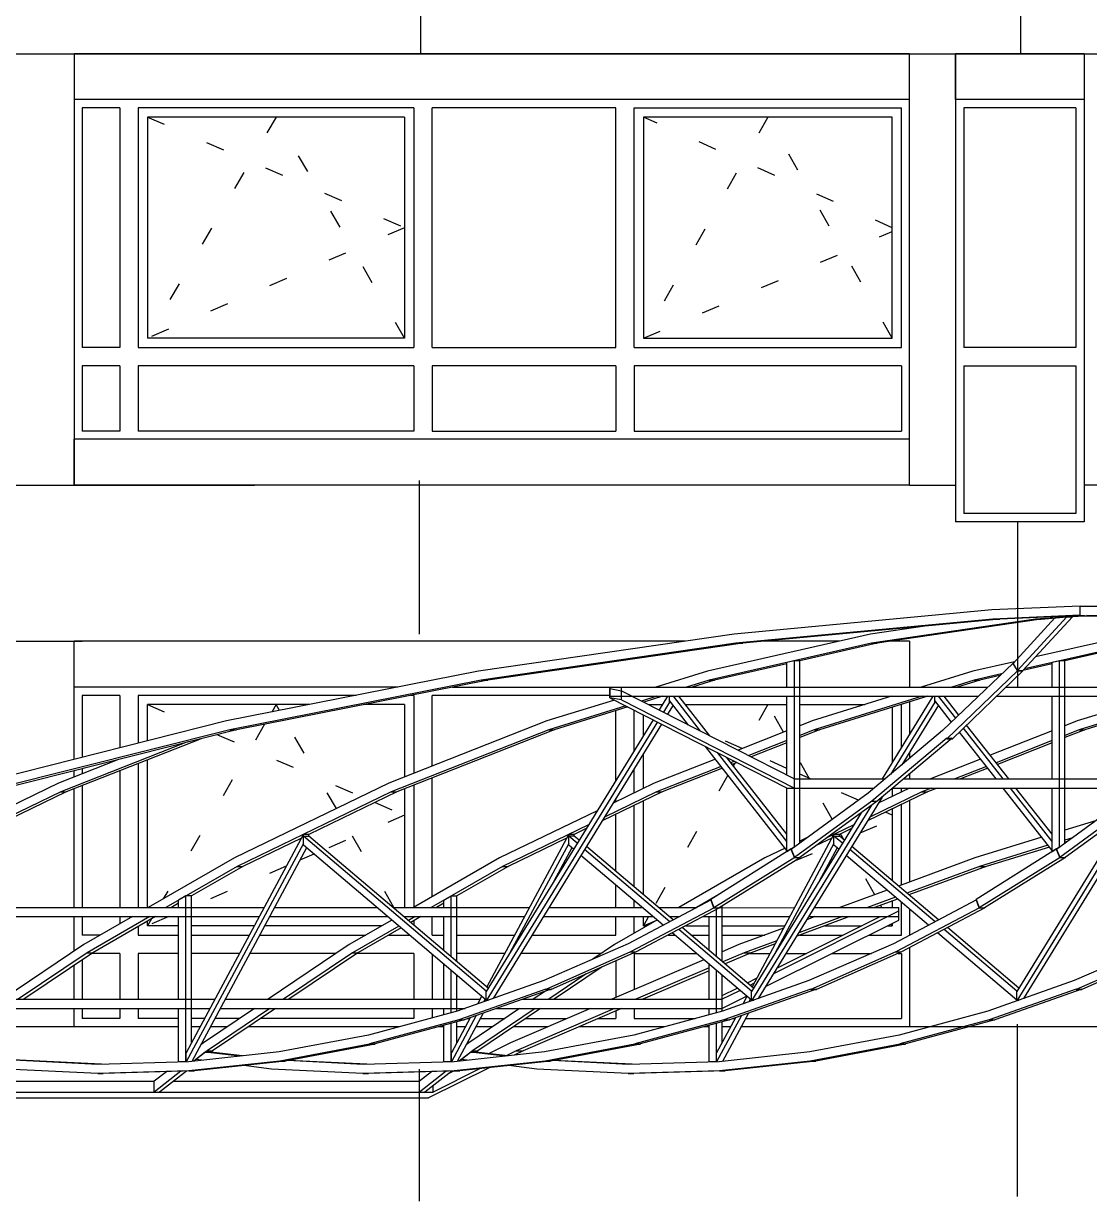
# Model space of a CAD drawing. Header units: metres. Extents: x -54.9 to 38.2, y -3.7 to 17.4.
# Drawn here: x -22.81 to -17.01, y 3.21 to 9.61 of the extents above; entities that cross this region are included whole.
import ezdxf

# ---------------------------------------------------------------- set-up
doc = ezdxf.new("R2010")
doc.units = ezdxf.units.M
for name, pattern in [('DASHDOT', [2, 1.25, -0.25, 0.25, -0.25]), ('DASHED', [0.75, 0.5, -0.25]), ('DOT', [0.25, 0, -0.25])]:
    doc.linetypes.add(name, pattern=pattern)
doc.layers.add('1', color=7, linetype='DASHED')
doc.layers.add('4', color=7, linetype='DASHDOT')

msp = doc.modelspace()

# ---------------------------------------------------------------- linework, layer by layer
at = {"layer": '1', "color": 1, "linetype": 'CONTINUOUS'}
for p, q in [((-20.648914, 9.45), (-20.648914, 10.31)), ((-17.381775, 9.45), (-17.381775, 10.31)), ((-23.03681, 9.45), (-16.691778, 9.45)), ((-22.536771, 9.45), (-22.536776, 7.1)), ((-17.986799, 9.45), (-22.536771, 9.45)), ((-17.986804, 7.1), (-17.986784, 9.45)), ((-17.986801, 9.2), (-17.986801, 9.45)), ((-17.736771, 9.45), (-17.736775, 6.9)), ((-17.036774, 9.45), (-17.736771, 9.45)), ((-17.736768, 9.2), (-17.736768, 9.45)), ((-17.036781, 9.45), (-17.036774, 6.9)), ((-17.986801, 9.2), (-22.536772, 9.2)), ((-17.036774, 9.2), (-17.736768, 9.2)), ((-17.986801, 7.35), (-22.536773, 7.35)), ((-22.536773, 7.1), (-22.536773, 7.35)), ((-17.986801, 7.1), (-17.986801, 7.35)), ((-20.656166, 6.28873), (-20.656166, 7.125)), ((-23.036814, 7.1), (-21.554627, 7.1)), ((-17.986804, 7.1), (-22.536776, 7.1)), ((-17.986804, 7.1), (-17.736775, 7.1)), ((-16.786781, 7.1), (-17.036778, 7.1)), ((-17.036778, 6.9), (-17.736775, 6.9)), ((-17.399717, 6.9), (-17.399717, 6)), ((-17.539233, 6.42044), (-18.943087, 6.28873)), ((-17.059163, 6.44121), (-17.539233, 6.42044)), ((-17.059163, 6.44121), (-10.317608, 6.44125)), ((-17.059163, 6.39113), (-17.059163, 6.44121)), ((-17.533263, 6.3706), (-18.933297, 6.23926)), ((-17.495578, 6.3706), (-18.895621, 6.23926)), ((-17.301557, 6.3706), (-18.19451, 6.23926)), ((-17.271463, 6.3706), (-18.164416, 6.23926)), ((-17.059163, 6.39113), (-17.533263, 6.3706)), ((-17.533263, 6.3706), (-17.495578, 6.3706)), ((-17.084092, 6.3884), (-17.495578, 6.3706)), ((-17.195403, 6.3778), (-17.423953, 6.12911)), ((-17.130487, 6.3822), (-17.39977, 6.09154)), ((-17.100398, 6.3822), (-17.369686, 6.09154)), ((-17.038967, 6.3884), (-17.301557, 6.3706)), ((-17.301557, 6.3706), (-17.271463, 6.3706)), ((-17.271463, 6.3706), (-17.130487, 6.3822)), ((-17.130487, 6.3822), (-17.100398, 6.3822)), ((-17.008873, 6.3884), (-17.100402, 6.382196)), ((-17.084092, 6.3884), (-10.380227, 6.38841)), ((-17.059163, 6.39113), (-17.008873, 6.3884)), ((-17.021486, 6.39113), (-10.317608, 6.38841)), ((-18.943087, 6.28873), (-20.33381, 6.08688)), ((-18.200404, 6.28873), (-19.087477, 6.08688)), ((-17.904797, 6.332211), (-18.200404, 6.28873)), ((-16.755982, 6.28873), (-17.302131, 6.164456)), ((-23.036798, 6.25), (-22.491786, 6.25)), ((-19.209932, 6.25), (-22.536776, 6.25)), ((-22.536776, 5.606414), (-22.536776, 6.25)), ((-22.536773, 6), (-22.536773, 6.25)), ((-18.933297, 6.23926), (-20.320694, 6.03797)), ((-18.895621, 6.23926), (-20.283017, 6.03797)), ((-18.19451, 6.23926), (-19.079103, 6.03796)), ((-18.933297, 6.23926), (-18.895621, 6.23926)), ((-18.370611, 6.25), (-18.781136, 6.25)), ((-18.164416, 6.23926), (-18.585466, 6.143446)), ((-18.19451, 6.23926), (-18.164416, 6.23926)), ((-17.986777, 6.25), (-18.091397, 6.25)), ((-17.986779, 6.25), (-17.986777, 6)), ((-16.750089, 6.23926), (-17.361785, 6.100068)), ((-16.719995, 6.23926), (-17.141045, 6.143451)), ((-20.33381, 6.08688), (-21.705921, 5.81568)), ((-19.087477, 6.08688), (-19.367849, 6)), ((-18.655493, 6.127511), (-19.049018, 6.03796)), ((-18.61556, 6.14345), (-18.655493, 6.13436)), ((-18.655493, 6), (-18.655493, 6.13436)), ((-18.616029, 6.14345), (-18.61556, 5.12863)), ((-17.643055, 6.08688), (-17.923428, 6)), ((-17.423935, 6.13127), (-17.807285, 5.76297)), ((-17.399717, 6.08929), (-17.783603, 5.71925)), ((-17.369632, 6.08929), (-17.753514, 5.71925)), ((-17.415092, 6.138752), (-17.643055, 6.08688)), ((-17.39977, 6.09154), (-17.423953, 6.12911)), ((-17.399717, 6.08929), (-17.423935, 6.13127)), ((-17.39977, 6.09154), (-17.369686, 6.09154)), ((-17.399717, 6.08929), (-17.369632, 6.08929)), ((-17.211072, 6.127516), (-17.370726, 6.091187)), ((-17.211072, 6), (-17.211072, 6.13436)), ((-17.171138, 5.12863), (-17.171138, 6.14345)), ((-20.320694, 6.03797), (-21.68898, 5.76752)), ((-20.283017, 6.03797), (-21.651313, 5.76752)), ((-20.320694, 6.03797), (-20.283017, 6.03797)), ((-19.079103, 6.03796), (-19.201608, 6)), ((-19.049018, 6.03796), (-19.171522, 6)), ((-19.079103, 6.03796), (-19.049018, 6.03796)), ((-17.634682, 6.03797), (-17.757213, 6)), ((-17.604597, 6.03797), (-17.727129, 6)), ((-17.485781, 6.071853), (-17.634682, 6.03797)), ((-17.634682, 6.03797), (-17.604597, 6.03797)), ((-17.495118, 6.062882), (-17.604597, 6.03797)), ((-20.773371, 6), (-22.536773, 6)), ((-20.47512, 6), (-19.55667, 6)), ((-19.619267, 6), (-19.619276, 5.95)), ((-19.55667, 6), (-19.556679, 5.95)), ((-19.55667, 6), (-17.560569, 6)), ((-19.556567, 5.9807), (-18.61421, 5.5)), ((-19.556567, 5.9307), (-19.556567, 5.9807)), ((-17.462262, 6), (-16.116148, 6)), ((-19.594576, 5.929743), (-19.962673, 5.81568)), ((-19.531756, 5.897699), (-19.951873, 5.76752)), ((-19.520386, 5.891899), (-19.921779, 5.76752)), ((-19.619276, 5.95), (-17.612613, 5.95)), ((-19.619231, 5.94232), (-18.65409, 5.45)), ((-19.556567, 5.9307), (-19.619231, 5.94232)), ((-19.556567, 5.9307), (-18.61421, 5.45)), ((-19.362969, 5.95), (-19.445967, 5.924282)), ((-19.332882, 5.95), (-19.434596, 5.918482)), ((-19.305402, 5.95), (-19.350949, 5.875814)), ((-19.294351, 5.918), (-19.327573, 5.863889)), ((-19.274391, 5.901502), (-19.304659, 5.852201)), ((-19.294351, 5.918), (-19.294351, 5.95)), ((-19.294351, 5.918), (-19.287291, 5.918)), ((-19.294329, 5.927), (-19.294329, 5.95)), ((-19.190181, 5.793805), (-19.294329, 5.927)), ((-19.125145, 5.76063), (-19.273217, 5.95)), ((-19.075094, 5.735099), (-19.243132, 5.95)), ((-18.655493, 5.521059), (-18.655493, 5.95)), ((-18.084784, 5.95), (-18.518251, 5.81568)), ((-17.918567, 5.95), (-18.507443, 5.76752)), ((-17.888482, 5.95), (-18.477358, 5.76752)), ((-17.860981, 5.95), (-18.137261, 5.5)), ((-17.849929, 5.918), (-18.091277, 5.524895)), ((-17.82997, 5.901502), (-18.029279, 5.576869)), ((-17.986779, 5.919541), (-17.986777, 5.745102)), ((-17.849929, 5.918), (-17.849929, 5.95)), ((-17.849929, 5.918), (-17.84287, 5.918)), ((-17.849907, 5.927), (-17.849907, 5.95)), ((-17.758385, 5.809951), (-17.849907, 5.927)), ((-17.73606, 5.8314), (-17.828795, 5.95)), ((-17.718879, 5.847905), (-17.79871, 5.95)), ((-17.514133, 5.95), (-16.168191, 5.95)), ((-17.211072, 5.5), (-17.211072, 5.95)), ((-16.640363, 5.95), (-17.07383, 5.81568)), ((-16.474145, 5.95), (-17.063021, 5.76752)), ((-16.444061, 5.95), (-17.032936, 5.76752)), ((-21.705921, 5.81568), (-23.05377, 5.4762)), ((-21.68898, 5.76752), (-23.033323, 5.42899)), ((-21.651313, 5.76752), (-22.995656, 5.42899)), ((-21.68898, 5.76752), (-21.651313, 5.76752)), ((-19.962673, 5.81568), (-20.822556, 5.4762)), ((-19.951873, 5.76752), (-20.809352, 5.42899)), ((-19.921779, 5.76752), (-20.779259, 5.42899)), ((-19.383838, 5.822246), (-20.292645, 4.342)), ((-19.360461, 5.810321), (-20.292636, 4.292)), ((-19.337548, 5.798633), (-20.255239, 4.303911)), ((-19.951873, 5.76752), (-19.921779, 5.76752)), ((-18.655493, 5.761497), (-18.9212, 5.656597)), ((-18.518251, 5.81568), (-18.585466, 5.789144)), ((-18.477358, 5.76752), (-18.585466, 5.72484)), ((-18.507443, 5.76752), (-18.585466, 5.736717)), ((-18.507443, 5.76752), (-18.477358, 5.76752)), ((-17.807285, 5.76297), (-18.213062, 5.4228)), ((-17.476932, 5.5), (-17.693558, 5.777044)), ((-17.446843, 5.5), (-17.676402, 5.793581)), ((-17.211072, 5.761497), (-17.547468, 5.628689)), ((-17.07383, 5.81568), (-17.141045, 5.789144)), ((-17.032936, 5.76752), (-17.141045, 5.72484)), ((-17.063021, 5.76752), (-17.141045, 5.736717)), ((-17.063021, 5.76752), (-17.032936, 5.76752)), ((-21.927754, 5.69787), (-22.608828, 5.42899)), ((-21.844684, 5.71879), (-22.578743, 5.42899)), ((-21.844684, 5.71879), (-21.927754, 5.69787)), ((-18.655493, 5.709071), (-18.863265, 5.627044)), ((-18.655493, 5.697194), (-18.85014, 5.620349)), ((-17.785109, 5.72133), (-18.193053, 5.37959)), ((-17.75502, 5.72133), (-18.162969, 5.37959)), ((-17.785109, 5.72133), (-17.75502, 5.72133)), ((-17.783603, 5.71925), (-17.753514, 5.71925)), ((-17.516028, 5.5), (-17.715851, 5.755555)), ((-17.211072, 5.709071), (-17.516145, 5.58863)), ((-17.211072, 5.697194), (-17.509048, 5.579554)), ((-18.655502, 5.11), (-19.098683, 5.676788)), ((-17.986779, 5.646096), (-17.986777, 5.612497)), ((-22.294182, 5.605634), (-22.622032, 5.4762)), ((-19.044754, 5.607818), (-19.378135, 5.4762)), ((-19.013432, 5.567759), (-19.364931, 5.42899)), ((-18.655493, 5.198475), (-18.983595, 5.618081)), ((-18.941002, 5.596354), (-18.960566, 5.58863)), ((-18.927876, 5.589659), (-18.95347, 5.579554)), ((-17.600333, 5.607818), (-17.873429, 5.5)), ((-17.56901, 5.567759), (-17.740643, 5.5)), ((-22.536776, 5.509859), (-22.536776, 5.544544)), ((-19.006335, 5.558684), (-19.334846, 5.42899)), ((-17.986779, 5.527187), (-17.986777, 5.5)), ((-17.561914, 5.558684), (-17.710558, 5.5)), ((-22.622032, 5.4762), (-23.46318, 5.06979)), ((-22.536776, 4.8), (-22.536776, 5.445559)), ((-20.822556, 5.4762), (-21.663704, 5.06979)), ((-19.378135, 5.4762), (-19.601878, 5.368096)), ((-18.655949, 5.45), (-18.180617, 5.45)), ((-18.655493, 5.10351), (-18.655493, 5.450716)), ((-18.616029, 5.5), (-18.120973, 5.5)), ((-18.61421, 5.45), (-18.61421, 5.5)), ((-17.987939, 5.45), (-18.157456, 5.368096)), ((-18.078917, 5.45), (-16.736195, 5.45)), ((-18.01923, 5.5), (-16.676552, 5.5)), ((-17.867291, 5.45), (-17.920509, 5.42899)), ((-17.837207, 5.45), (-17.890425, 5.42899)), ((-17.211081, 5.11), (-17.476932, 5.45)), ((-17.211081, 5.16), (-17.437837, 5.45)), ((-17.211072, 5.198475), (-17.407746, 5.45)), ((-17.211072, 5.10351), (-17.211072, 5.45)), ((-22.608828, 5.42899), (-23.447639, 5.02371)), ((-22.578743, 5.42899), (-23.417545, 5.02371)), ((-22.608828, 5.42899), (-22.578743, 5.42899)), ((-20.809352, 5.42899), (-21.648163, 5.02372)), ((-20.779259, 5.42899), (-21.25749, 5.197928)), ((-20.809352, 5.42899), (-20.779259, 5.42899)), ((-19.334846, 5.42899), (-19.661344, 5.271237)), ((-19.364931, 5.42899), (-19.648655, 5.291906)), ((-19.364931, 5.42899), (-19.334846, 5.42899)), ((-18.137089, 5.401269), (-18.810817, 4.303911)), ((-18.213062, 5.4228), (-18.631243, 5.11661)), ((-18.193053, 5.37959), (-18.61421, 5.07191)), ((-18.162969, 5.37959), (-18.584117, 5.07191)), ((-17.890425, 5.42899), (-18.216923, 5.271237)), ((-17.920509, 5.42899), (-18.204234, 5.291906)), ((-18.193053, 5.37959), (-18.162969, 5.37959)), ((-17.986779, 5.382436), (-17.986777, 4.939328)), ((-17.920509, 5.42899), (-17.890425, 5.42899)), ((-16.692668, 5.401269), (-17.366396, 4.303911)), ((-16.768641, 5.4228), (-17.186822, 5.11661)), ((-16.748632, 5.37959), (-17.169789, 5.07191)), ((-16.718547, 5.37959), (-17.139695, 5.07191)), ((-19.688303, 5.326338), (-20.219282, 5.06979)), ((-18.250408, 5.315709), (-18.848223, 4.342)), ((-18.194736, 5.356382), (-18.848214, 4.292)), ((-16.805986, 5.315709), (-17.403802, 4.342)), ((-16.750314, 5.356382), (-17.403793, 4.292)), ((-19.735081, 5.250148), (-20.203741, 5.02371)), ((-18.29066, 5.250148), (-18.436788, 5.179545)), ((-16.97401, 5.27243), (-17.141045, 5.220956)), ((-21.287543, 5.19898), (-21.92641, 4.009)), ((-21.287543, 5.19898), (-21.25749, 5.19899)), ((-21.287534, 5.14898), (-21.287543, 5.19898)), ((-21.287525, 5.189), (-21.25744, 5.189)), ((-21.287525, 5.139), (-21.287525, 5.189)), ((-20.292636, 4.345), (-21.287525, 5.189)), ((-19.843122, 5.19898), (-20.289375, 4.36777)), ((-19.843122, 5.19898), (-19.813068, 5.19899)), ((-19.843113, 5.14898), (-19.843122, 5.19898)), ((-19.843103, 5.139), (-19.843103, 5.189)), ((-19.813019, 5.189), (-19.843103, 5.189)), ((-19.796761, 5.149686), (-19.843103, 5.189)), ((-19.747771, 5.229479), (-19.813068, 5.19793)), ((-19.813068, 5.189), (-19.813068, 5.19899)), ((-19.786457, 5.166467), (-19.813019, 5.189)), ((-18.3987, 5.19898), (-18.844953, 4.36777)), ((-18.3987, 5.19898), (-18.368647, 5.19899)), ((-18.398691, 5.14898), (-18.3987, 5.19898)), ((-18.352339, 5.149686), (-18.398682, 5.189)), ((-18.30335, 5.229479), (-18.368647, 5.19793)), ((-18.342036, 5.166467), (-18.368597, 5.189)), ((-21.287534, 5.14898), (-21.926401, 3.959)), ((-21.270573, 5.124619), (-21.894834, 3.961844)), ((-21.298832, 5.177953), (-21.618069, 5.02371)), ((-20.292636, 4.295), (-21.287525, 5.139)), ((-19.854409, 5.177955), (-20.173648, 5.02371)), ((-19.843113, 5.14898), (-20.16292, 4.553292)), ((-19.826152, 5.124619), (-19.923668, 4.942981)), ((-19.816945, 5.116809), (-19.843103, 5.139)), ((-19.274294, 4.731989), (-19.746486, 5.132559)), ((-18.665411, 5.122672), (-18.774861, 5.06979)), ((-18.398691, 5.14898), (-18.718499, 4.553292)), ((-18.61556, 5.12863), (-18.655493, 5.10351)), ((-18.540612, 5.18297), (-18.585466, 5.161298)), ((-18.409988, 5.177955), (-18.495551, 5.136614)), ((-18.38173, 5.124619), (-18.479247, 4.942981)), ((-18.372524, 5.116809), (-18.398682, 5.139)), ((-17.829873, 4.731989), (-18.302065, 5.132559)), ((-17.267394, 5.18202), (-17.631586, 5.06979)), ((-17.226161, 5.129287), (-17.569527, 5.02339)), ((-17.211081, 5.11), (-17.211081, 5.16)), ((-17.171138, 5.12863), (-17.211072, 5.10351)), ((-17.100844, 5.179562), (-17.141045, 5.167165)), ((-17.128281, 5.159474), (-17.141045, 5.155537)), ((-21.663704, 5.06979), (-22.132153, 4.8)), ((-20.219282, 5.06979), (-20.687732, 4.8)), ((-19.329169, 4.703011), (-19.776975, 5.082901)), ((-19.292843, 4.722194), (-19.75679, 5.115777)), ((-18.774861, 5.06979), (-19.24331, 4.8)), ((-18.631243, 5.11877), (-19.068692, 4.84354)), ((-18.611846, 5.07182), (-19.053173, 4.79753)), ((-18.581748, 5.07182), (-19.023084, 4.79753)), ((-18.611846, 5.07182), (-18.631243, 5.11877)), ((-18.61421, 5.07191), (-18.631243, 5.11661)), ((-18.61421, 5.07191), (-18.584117, 5.07191)), ((-18.611846, 5.07182), (-18.581748, 5.07182)), ((-17.884747, 4.703011), (-18.332553, 5.082901)), ((-17.848421, 4.722194), (-18.312368, 5.115777)), ((-17.631586, 5.06979), (-18.047844, 4.916899)), ((-17.186822, 5.11877), (-17.62427, 4.84354)), ((-17.167425, 5.07182), (-17.608752, 4.79753)), ((-17.137327, 5.07182), (-17.578663, 4.79753)), ((-17.167425, 5.07182), (-17.186822, 5.11877)), ((-17.169789, 5.07191), (-17.186822, 5.11661)), ((-17.169789, 5.07191), (-17.139695, 5.07191)), ((-17.167425, 5.07182), (-17.137327, 5.07182)), ((-21.648163, 5.02372), (-22.036607, 4.8)), ((-21.618069, 5.02371), (-21.897041, 4.863043)), ((-21.648163, 5.02372), (-21.618069, 5.02371)), ((-20.203741, 5.02371), (-20.592188, 4.8)), ((-20.173648, 5.02371), (-20.45262, 4.863048)), ((-20.203741, 5.02371), (-20.173648, 5.02371)), ((-17.607208, 5.0234), (-18.002379, 4.87833)), ((-17.569527, 5.02339), (-17.990992, 4.868669)), ((-19.031141, 4.867166), (-19.147767, 4.8)), ((-18.109974, 4.894079), (-18.36611, 4.8)), ((-17.986779, 4.870217), (-17.986777, 4.865094)), ((-24.811527, 4.8), (-21.501744, 4.8)), ((-21.967268, 4.822598), (-22.006506, 4.8)), ((-21.928029, 4.86293), (-21.967268, 4.83994)), ((-21.967268, 4.8), (-21.967268, 4.83994)), ((-21.928029, 3.95954), (-21.928029, 4.86293)), ((-21.444852, 4.8), (-20.887919, 4.8)), ((-20.798887, 4.8), (-20.057323, 4.8)), ((-20.522846, 4.822604), (-20.562095, 4.8)), ((-20.483607, 4.532542), (-20.483607, 4.86293)), ((-20.45262, 4.506254), (-20.45262, 4.86345)), ((-19.950663, 4.8), (-19.443497, 4.8)), ((-19.067146, 4.84138), (-19.519161, 4.60268)), ((-19.354466, 4.8), (-19.145505, 4.8)), ((-19.039186, 4.86293), (-19.078425, 4.83994)), ((-19.053173, 4.79753), (-19.068692, 4.84354)), ((-19.051578, 4.79744), (-19.067146, 4.84138)), ((-19.053173, 4.8), (-18.612901, 4.79753)), ((-19.008199, 4.506254), (-19.008199, 4.806782)), ((-18.506241, 4.8), (-18.045513, 4.8)), ((-18.064519, 4.855518), (-18.215749, 4.8)), ((-18.053132, 4.845858), (-18.17805, 4.8)), ((-17.622724, 4.84138), (-18.074739, 4.60268)), ((-18.045504, 4.75), (-18.045513, 4.8)), ((-17.608752, 4.79753), (-17.62427, 4.84354)), ((-17.607157, 4.79744), (-17.622724, 4.84138)), ((-24.811536, 4.75), (-21.528588, 4.75)), ((-22.536776, 4.561666), (-22.536776, 4.75)), ((-22.218971, 4.75), (-22.482809, 4.59805)), ((-22.123421, 4.75), (-22.464985, 4.55328)), ((-22.093323, 4.75), (-22.434896, 4.55328)), ((-21.967268, 4.3), (-21.967268, 4.75)), ((-21.471696, 4.75), (-20.82898, 4.75)), ((-20.739947, 4.75), (-20.084166, 4.75)), ((-20.679008, 4.75), (-20.715305, 4.729096)), ((-20.648914, 4.75), (-20.703137, 4.718773)), ((-20.522846, 4.565829), (-20.522846, 4.75)), ((-19.98136, 4.75), (-19.384559, 4.75)), ((-19.051578, 4.79744), (-19.50597, 4.5577)), ((-19.021489, 4.79744), (-19.475886, 4.5577)), ((-19.295526, 4.75), (-19.240188, 4.75)), ((-19.111406, 4.75), (-18.639745, 4.75)), ((-19.078425, 4.565829), (-19.078425, 4.75)), ((-19.051578, 4.79744), (-19.021489, 4.79744)), ((-19.039186, 4.532542), (-19.039186, 4.788103)), ((-18.726688, 4.440939), (-18.045504, 4.78119)), ((-18.709032, 4.469698), (-18.147861, 4.75)), ((-18.314252, 4.75), (-18.601732, 4.644465)), ((-18.351949, 4.75), (-18.590765, 4.662329)), ((-18.502239, 4.75), (-18.547042, 4.733544)), ((-18.536939, 4.75), (-18.045504, 4.75)), ((-17.607157, 4.79744), (-18.061549, 4.5577)), ((-18.045504, 4.73119), (-18.045504, 4.78119)), ((-17.577068, 4.79744), (-18.031464, 4.5577)), ((-17.986779, 4.789568), (-17.986777, 4.64913)), ((-17.608752, 4.79753), (-17.578663, 4.79753)), ((-17.607157, 4.79744), (-17.577068, 4.79744)), ((-20.80697, 4.731328), (-21.038388, 4.59805)), ((-20.768337, 4.698554), (-21.020572, 4.55329)), ((-20.756168, 4.688231), (-20.990479, 4.55329)), ((-19.362549, 4.731328), (-19.593966, 4.59805)), ((-18.848214, 4.345), (-19.24348, 4.680318)), ((-18.8367, 4.360769), (-19.224924, 4.690107)), ((-18.67352, 4.687089), (-18.915935, 4.59805)), ((-18.770963, 4.368824), (-18.045504, 4.73119)), ((-17.403793, 4.345), (-17.799058, 4.680318)), ((-17.392279, 4.360769), (-17.780503, 4.690107)), ((-18.848214, 4.295), (-19.279819, 4.661145)), ((-18.71039, 4.618414), (-18.887814, 4.55328)), ((-17.403793, 4.295), (-17.835397, 4.661145)), ((-22.482809, 4.59805), (-22.924887, 4.3)), ((-22.464985, 4.55328), (-22.840655, 4.3)), ((-22.434896, 4.55328), (-22.810568, 4.3)), ((-22.464985, 4.55328), (-22.434896, 4.55328)), ((-21.038388, 4.59805), (-21.480465, 4.3)), ((-21.020572, 4.55329), (-21.396239, 4.3)), ((-20.990479, 4.55329), (-21.36615, 4.3)), ((-21.020572, 4.55329), (-20.990479, 4.55329)), ((-19.519161, 4.60268), (-19.979335, 4.4016)), ((-19.50597, 4.5577), (-19.968544, 4.35352)), ((-19.475886, 4.5577), (-19.938442, 4.35352)), ((-19.593966, 4.59805), (-19.712232, 4.518315)), ((-19.50597, 4.5577), (-19.475886, 4.5577)), ((-18.915935, 4.59805), (-19.008199, 4.558373)), ((-18.887814, 4.55328), (-19.004493, 4.503111)), ((-18.850124, 4.55328), (-18.991815, 4.492356)), ((-18.887814, 4.55328), (-18.850124, 4.55328)), ((-18.719642, 4.60118), (-18.850124, 4.55328)), ((-18.074739, 4.60268), (-18.534914, 4.4016)), ((-18.061549, 4.5577), (-18.524123, 4.35352)), ((-18.031464, 4.5577), (-18.49402, 4.35352)), ((-18.061549, 4.5577), (-18.031464, 4.5577)), ((-17.986779, 4.581277), (-17.986777, 4.15)), ((-16.630318, 4.60268), (-17.090492, 4.4016)), ((-16.617128, 4.5577), (-17.079701, 4.35352)), ((-16.587043, 4.5577), (-17.049599, 4.35352)), ((-22.536776, 4.3), (-22.536776, 4.484592)), ((-20.522846, 4.3), (-20.522846, 4.490296)), ((-19.108054, 4.515431), (-19.609011, 4.3)), ((-19.078425, 4.3), (-19.078425, 4.490296)), ((-20.483607, 4.225878), (-20.483607, 4.457008)), ((-20.45262, 4.234199), (-20.45262, 4.43072)), ((-19.747305, 4.437891), (-19.951818, 4.3)), ((-19.66016, 4.476358), (-19.921729, 4.3)), ((-19.078425, 4.471321), (-19.476865, 4.3)), ((-19.078425, 4.455116), (-19.439182, 4.3)), ((-19.039186, 4.225878), (-19.039186, 4.457008)), ((-19.008199, 4.234199), (-19.008199, 4.43072)), ((-19.979335, 4.4016), (-20.450569, 4.23475)), ((-19.968526, 4.35558), (-20.442208, 4.18808)), ((-19.938437, 4.35558), (-20.412119, 4.18808)), ((-19.968544, 4.35352), (-19.938442, 4.35352)), ((-19.968526, 4.35558), (-19.938437, 4.35558)), ((-19.008199, 4.320265), (-18.926248, 4.361199)), ((-18.534914, 4.4016), (-19.006147, 4.23475)), ((-18.524105, 4.35558), (-18.997787, 4.18808)), ((-18.494016, 4.35558), (-18.967698, 4.18808)), ((-18.870205, 4.389192), (-18.819985, 4.414277)), ((-18.855411, 4.376642), (-18.834612, 4.387031)), ((-18.524123, 4.35352), (-18.49402, 4.35352)), ((-18.524105, 4.35558), (-18.494016, 4.35558)), ((-17.090492, 4.4016), (-17.561726, 4.23475)), ((-17.079683, 4.35558), (-17.553365, 4.18808)), ((-17.049594, 4.35558), (-17.523276, 4.18808)), ((-17.079701, 4.35352), (-17.049599, 4.35352)), ((-17.079683, 4.35558), (-17.049594, 4.35558)), ((-23.727105, 4.3), (-21.77018, 4.3)), ((-21.713288, 4.3), (-20.325758, 4.3)), ((-20.317238, 4.315871), (-20.339718, 4.273999)), ((-20.298788, 4.300219), (-20.306563, 4.285738)), ((-20.292636, 4.292), (-20.292645, 4.342)), ((-20.292636, 4.295), (-20.292636, 4.345)), ((-20.292636, 4.295), (-20.280405, 4.295)), ((-20.095615, 4.3), (-19.008849, 4.3)), ((-19.970337, 4.3443), (-20.036044, 4.3)), ((-19.008849, 4.3), (-18.911454, 4.348649)), ((-19.008849, 4.25), (-18.874358, 4.317178)), ((-18.872816, 4.315871), (-18.895296, 4.273999)), ((-18.854367, 4.300219), (-18.862141, 4.285738)), ((-18.848214, 4.292), (-18.848223, 4.342)), ((-18.848214, 4.295), (-18.848214, 4.345)), ((-18.848214, 4.295), (-18.835983, 4.295)), ((-17.403793, 4.292), (-17.403802, 4.342)), ((-17.403793, 4.295), (-17.403793, 4.345)), ((-17.403793, 4.295), (-17.391562, 4.295)), ((-23.767025, 4.25), (-21.797024, 4.25)), ((-22.536776, 4.15), (-22.536776, 4.25)), ((-21.967268, 3.95836), (-21.967268, 4.25)), ((-21.554627, 4.25), (-21.832229, 4.06284)), ((-21.470397, 4.25), (-21.812189, 4.01955)), ((-21.440308, 4.25), (-21.782104, 4.01955)), ((-21.740131, 4.25), (-20.407498, 4.25)), ((-20.450569, 4.23475), (-20.933294, 4.10512)), ((-20.522846, 4.215341), (-20.522846, 4.25)), ((-20.309464, 4.22438), (-20.450412, 3.961844)), ((-20.110206, 4.25), (-20.387808, 4.06284)), ((-20.025975, 4.25), (-20.367767, 4.01955)), ((-19.995887, 4.25), (-20.337683, 4.01955)), ((-20.237012, 4.25), (-19.008849, 4.25)), ((-19.725279, 4.25), (-20.160495, 4.06284)), ((-19.59315, 4.25), (-20.129083, 4.01956)), ((-19.555468, 4.25), (-20.091407, 4.01956)), ((-19.006147, 4.23475), (-19.488873, 4.10512)), ((-19.078425, 4.215341), (-19.078425, 4.25)), ((-18.865043, 4.22438), (-19.005991, 3.961844)), ((-17.561726, 4.23475), (-18.044452, 4.10512)), ((-20.442208, 4.18808), (-20.928174, 4.05788)), ((-20.412119, 4.18808), (-20.898089, 4.05788)), ((-20.483607, 3.95954), (-20.483607, 4.168927)), ((-20.379688, 4.199548), (-20.481988, 4.009)), ((-20.346543, 4.211268), (-20.481979, 3.959)), ((-20.45262, 4.063702), (-20.45262, 4.177229)), ((-20.442208, 4.18808), (-20.412119, 4.18808)), ((-18.997787, 4.18808), (-19.483752, 4.05788)), ((-18.967698, 4.18808), (-19.453668, 4.05788)), ((-19.039186, 3.95954), (-19.039186, 4.168927)), ((-18.935267, 4.199548), (-19.037567, 4.009)), ((-18.902122, 4.211268), (-19.037558, 3.959)), ((-19.008199, 4.063702), (-19.008199, 4.177229)), ((-18.997787, 4.18808), (-18.967698, 4.18808)), ((-17.553365, 4.18808), (-18.039331, 4.05788)), ((-17.523276, 4.18808), (-18.009246, 4.05788)), ((-17.553365, 4.18808), (-17.523276, 4.18808)), ((-17.399717, 3.225), (-17.399717, 4.165)), ((-22.536776, 4.15), (-23.317764, 4.15)), ((-21.967268, 4.15), (-22.536776, 4.15)), ((-21.850711, 4.15), (-21.897041, 4.15)), ((-21.70295, 4.15), (-21.793818, 4.15)), ((-20.766167, 4.15), (-21.588625, 4.15)), ((-20.933294, 4.10512), (-21.419474, 4.01336)), ((-20.522846, 4.15), (-20.554252, 4.15)), ((-20.522846, 3.95836), (-20.522846, 4.158414)), ((-20.406289, 4.15), (-20.45262, 4.15)), ((-20.258529, 4.15), (-20.349397, 4.15)), ((-19.957816, 4.15), (-20.144203, 4.15)), ((-19.488873, 4.10512), (-19.975053, 4.01336)), ((-19.321746, 4.15), (-19.78804, 4.15)), ((-19.078425, 4.15), (-19.109831, 4.15)), ((-19.078425, 3.95836), (-19.078425, 4.158414)), ((-18.961868, 4.15), (-19.008199, 4.15)), ((-17.986777, 4.15), (-18.904975, 4.15)), ((-18.044452, 4.10512), (-18.530631, 4.01336)), ((-16.786777, 4.15), (-18.265684, 4.15)), ((-21.832229, 4.06284), (-21.846643, 4.051606)), ((-20.927387, 4.05562), (-21.416843, 3.9636)), ((-20.897303, 4.05562), (-21.386758, 3.9636)), ((-20.928174, 4.05788), (-20.898089, 4.05788)), ((-20.927387, 4.05562), (-20.897303, 4.05562)), ((-20.387808, 4.06284), (-20.402222, 4.051606)), ((-20.160495, 4.06284), (-20.279431, 4.003715)), ((-19.482966, 4.05562), (-19.971635, 3.9635)), ((-19.452881, 4.05562), (-19.942336, 3.9636)), ((-19.483752, 4.05788), (-19.453668, 4.05788)), ((-19.482966, 4.05562), (-19.452881, 4.05562)), ((-18.038544, 4.05562), (-18.528, 3.9636)), ((-18.00846, 4.05562), (-18.497915, 3.9636)), ((-18.039331, 4.05788), (-18.009246, 4.05788)), ((-18.038544, 4.05562), (-18.00846, 4.05562)), ((-22.406137, 3.94542), (-22.901209, 3.9698)), ((-22.38732, 3.945975), (-22.871124, 3.9698)), ((-21.926401, 3.959), (-21.92641, 4.009)), ((-21.419474, 4.01336), (-21.911847, 3.96)), ((-21.812189, 4.01955), (-21.884844, 3.962926)), ((-21.822493, 4.01154), (-21.873342, 3.97192)), ((-21.840261, 3.967758), (-21.873342, 3.97192)), ((-21.822493, 4.01154), (-21.792408, 4.01154)), ((-21.634382, 3.99007), (-21.822493, 4.01154)), ((-21.812189, 4.01955), (-21.782104, 4.01955)), ((-21.61895, 3.991742), (-21.792408, 4.01154)), ((-21.782104, 4.01955), (-21.792385, 4.011537)), ((-20.481979, 3.959), (-20.481988, 4.009)), ((-19.975053, 4.01336), (-20.467426, 3.96)), ((-20.367767, 4.01955), (-20.440423, 3.962926)), ((-20.378071, 4.01154), (-20.347987, 4.01154)), ((-20.18996, 3.99007), (-20.378071, 4.01154)), ((-20.367767, 4.01955), (-20.337683, 4.01955)), ((-20.174528, 3.991742), (-20.347987, 4.01154)), ((-20.337683, 4.01955), (-20.347964, 4.011537)), ((-20.129083, 4.01956), (-20.183067, 3.992717)), ((-20.091407, 4.01956), (-20.13979, 3.995507)), ((-20.129083, 4.01956), (-20.091407, 4.01956)), ((-19.037558, 3.959), (-19.037567, 4.009)), ((-18.530631, 4.01336), (-19.023004, 3.96)), ((-22.407746, 3.89551), (-22.905329, 3.92003)), ((-21.91094, 3.91007), (-22.407746, 3.89551)), ((-21.911847, 3.96), (-22.406137, 3.94542)), ((-21.880847, 3.91007), (-22.377661, 3.89551)), ((-21.955472, 3.907883), (-22.100534, 3.79483)), ((-22.034004, 3.905581), (-22.100534, 3.85373)), ((-21.924207, 3.908799), (-22.07044, 3.79483)), ((-21.928029, 3.95954), (-21.967268, 3.95836)), ((-21.416843, 3.9636), (-21.91094, 3.91007)), ((-21.91094, 3.91007), (-21.880847, 3.91007)), ((-21.386758, 3.9636), (-21.880847, 3.91007)), ((-21.460907, 3.92003), (-21.612673, 3.939124)), ((-20.963324, 3.89551), (-21.460907, 3.92003)), ((-21.416843, 3.9636), (-21.386758, 3.9636)), ((-20.961716, 3.94542), (-21.375161, 3.96578)), ((-20.942898, 3.945975), (-21.368916, 3.966954)), ((-20.466519, 3.91007), (-20.963324, 3.89551)), ((-20.467426, 3.96), (-20.961716, 3.94542)), ((-20.436425, 3.91007), (-20.93324, 3.89551)), ((-20.656166, 3.2), (-20.656166, 3.92003)), ((-20.511052, 3.907883), (-20.656166, 3.79479)), ((-20.589585, 3.905581), (-20.656166, 3.85369)), ((-20.479787, 3.908799), (-20.626072, 3.79479)), ((-20.27688, 3.927355), (-20.606038, 3.76372)), ((-20.324998, 3.922142), (-20.581113, 3.79479)), ((-20.483607, 3.95954), (-20.522846, 3.95836)), ((-20.469774, 3.909093), (-20.496382, 3.895865)), ((-19.971635, 3.9635), (-20.466519, 3.91007)), ((-20.466519, 3.91007), (-20.436425, 3.91007)), ((-19.942336, 3.9636), (-20.436425, 3.91007)), ((-20.016486, 3.92003), (-20.168251, 3.939124)), ((-19.518903, 3.89551), (-20.016486, 3.92003)), ((-19.971635, 3.9635), (-19.942336, 3.9636)), ((-19.517294, 3.94542), (-19.93074, 3.96578)), ((-19.498477, 3.945975), (-19.924495, 3.966954)), ((-19.022097, 3.91007), (-19.518903, 3.89551)), ((-19.023004, 3.96), (-19.517294, 3.94542)), ((-18.992004, 3.91007), (-19.488818, 3.89551)), ((-19.039186, 3.95954), (-19.078425, 3.95836)), ((-18.528, 3.9636), (-19.022097, 3.91007)), ((-19.022097, 3.91007), (-18.992004, 3.91007)), ((-18.497915, 3.9636), (-18.992004, 3.91007)), ((-18.528, 3.9636), (-18.497915, 3.9636)), ((-23.439233, 3.853774), (-22.10036, 3.853866)), ((-22.407746, 3.89551), (-22.377661, 3.89551)), ((-22.100534, 3.79483), (-22.100534, 3.85373)), ((-21.994683, 3.853873), (-20.655813, 3.853965)), ((-20.963324, 3.89551), (-20.93324, 3.89551)), ((-20.656166, 3.79479), (-20.656166, 3.85369)), ((-19.518903, 3.89551), (-19.488818, 3.89551)), ((-27.284441, 3.79497), (-20.581113, 3.79479)), ((-22.100534, 3.79483), (-22.07044, 3.79483)), ((-20.656166, 3.79479), (-20.626072, 3.79479)), ((-20.581113, 3.79479), (-20.581116, 3.829827)), ((-27.347038, 3.76384), (-20.643732, 3.76367)), ((-20.643732, 3.76367), (-20.606038, 3.76372))]:
    msp.add_line(p, q, dxfattribs=at)
for points in [[(-18.585466, 5.150128), (-18.585466, 6.14345), (-18.61556, 6.14345)], [(-17.141045, 5.150128), (-17.141045, 6.14345), (-17.171138, 6.14345), (-17.211072, 6.13436)], [(-19.619231, 5.94232), (-19.619231, 5.99232), (-19.556567, 5.9807)], [(-18.655502, 5.11), (-18.655502, 5.16), (-19.033647, 5.643613)], [(-20.281122, 4.360769), (-21.25744, 5.189), (-21.25749, 5.19899)], [(-18.398682, 5.139), (-18.398682, 5.189), (-18.368597, 5.189), (-18.368647, 5.19899)], [(-17.233487, 5.138656), (-17.607208, 5.0234), (-17.569527, 5.02339)], [(-21.897041, 4.063702), (-21.897041, 4.86345), (-21.928029, 4.86293)], [(-20.522846, 4.8), (-20.522846, 4.83994), (-20.483607, 4.86293), (-20.45262, 4.86345)], [(-20.39584, 3.967758), (-20.428921, 3.97192), (-20.378071, 4.01154)]]:
    msp.add_lwpolyline(points, dxfattribs=at)
at = {"layer": '4', "color": 1, "linetype": 'CONTINUOUS'}
for p, q in [((-22.286786, 9.155), (-22.491786, 9.155)), ((-22.491786, 9.155), (-22.491786, 7.85)), ((-22.286786, 9.155), (-22.286786, 7.85)), ((-22.186786, 9.155), (-22.186786, 7.85)), ((-20.686786, 9.155), (-22.186786, 9.155)), ((-20.686786, 9.155), (-20.686786, 7.85)), ((-20.586785, 7.85), (-20.586785, 9.155)), ((-19.586785, 9.155), (-20.586785, 9.155)), ((-19.586785, 7.85), (-19.586785, 9.155)), ((-19.486785, 7.85), (-19.486785, 9.155)), ((-19.486785, 9.155), (-18.031785, 9.155)), ((-18.031785, 7.85), (-18.031785, 9.155)), ((-17.691761, 9.155), (-17.691761, 7.85)), ((-17.081779, 9.155), (-17.691761, 9.155)), ((-17.081779, 9.155), (-17.081779, 7.85)), ((-22.286786, 7.85), (-22.491786, 7.85)), ((-22.186786, 7.85), (-20.686786, 7.85)), ((-20.586785, 7.85), (-19.586785, 7.85)), ((-19.486785, 7.85), (-18.031785, 7.85)), ((-17.081779, 7.85), (-17.691761, 7.85)), ((-22.491786, 7.75), (-22.491786, 7.395)), ((-22.286786, 7.75), (-22.491786, 7.75)), ((-22.286786, 7.75), (-22.286786, 7.395)), ((-20.686786, 7.75), (-22.186786, 7.75)), ((-22.186786, 7.75), (-22.186786, 7.395)), ((-20.686786, 7.75), (-20.686786, 7.395)), ((-20.586785, 7.75), (-20.586785, 7.395)), ((-19.586785, 7.75), (-20.586785, 7.75)), ((-19.586785, 7.75), (-19.586785, 7.395)), ((-19.486785, 7.75), (-19.486785, 7.395)), ((-18.031785, 7.75), (-19.486785, 7.75)), ((-18.031785, 7.75), (-18.031785, 7.395)), ((-17.691761, 7.75), (-17.081779, 7.75)), ((-17.691761, 7.75), (-17.691761, 6.945)), ((-17.081779, 7.75), (-17.081779, 6.945)), ((-22.286786, 7.395), (-22.491786, 7.395)), ((-20.686786, 7.395), (-22.186786, 7.395)), ((-20.586785, 7.395), (-19.586785, 7.395)), ((-19.486785, 7.395), (-18.031785, 7.395)), ((-17.081779, 6.945), (-17.691761, 6.945)), ((-22.286786, 5.955), (-22.491786, 5.955)), ((-22.491786, 5.955), (-22.491786, 5.617746)), ((-22.286786, 5.955), (-22.286786, 5.669379)), ((-22.186786, 5.955), (-22.186786, 5.694565)), ((-21.001044, 5.955), (-22.186786, 5.955)), ((-20.686786, 5.955), (-20.70279, 5.955)), ((-20.686786, 5.955), (-20.686786, 5.529802)), ((-20.586785, 5.569282), (-20.586785, 5.955)), ((-19.619275, 5.955), (-20.586785, 5.955)), ((-21.254015, 5.905), (-22.136786, 5.905)), ((-22.136786, 5.707159), (-22.136786, 5.905)), ((-20.736786, 5.905), (-20.955756, 5.905)), ((-20.736786, 5.905), (-20.736786, 5.510062)), ((-19.408166, 5.905), (-19.33303, 5.905)), ((-19.207945, 5.905), (-18.655493, 5.905)), ((-18.585466, 5.905), (-18.230005, 5.905)), ((-18.081785, 5.8901), (-18.081785, 5.590359)), ((-18.031785, 5.671798), (-18.031785, 5.905594)), ((-19.586785, 5.491689), (-19.586785, 5.871324)), ((-19.486785, 5.654567), (-19.486785, 5.874759)), ((-19.436785, 5.736006), (-19.436785, 5.849254)), ((-19.436785, 5.447862), (-19.436785, 5.636997)), ((-22.186786, 5.583731), (-22.186786, 4.8)), ((-22.136786, 4.8), (-22.136786, 5.603471)), ((-22.491786, 5.555873), (-22.491786, 5.52762)), ((-22.286786, 5.544252), (-22.286786, 4.8)), ((-20.586785, 4.858137), (-20.586785, 5.504978)), ((-19.486785, 5.423704), (-19.486785, 5.555557)), ((-22.491786, 5.46332), (-22.491786, 4.8)), ((-20.736786, 5.445758), (-20.736786, 4.8)), ((-20.686786, 5.465498), (-20.686786, 4.800545)), ((-18.081785, 5.447598), (-18.081785, 5.404658)), ((-18.031785, 5.428816), (-18.031785, 5.45)), ((-19.586785, 5.375388), (-19.586785, 5.392679)), ((-19.436785, 4.869833), (-19.436785, 5.379737)), ((-19.486785, 4.912249), (-19.486785, 5.355578)), ((-18.081785, 5.336531), (-18.081785, 4.945691)), ((-18.031785, 4.922797), (-18.031785, 5.36069)), ((-19.586785, 4.997081), (-19.586785, 5.307262)), ((-19.586785, 4.8), (-19.586785, 4.921556)), ((-19.486785, 4.8), (-19.486785, 4.836722)), ((-18.081785, 4.835339), (-18.081785, 4.8)), ((-18.031785, 4.65), (-18.031785, 4.827748)), ((-22.491786, 4.75), (-22.491786, 4.65)), ((-22.286786, 4.75), (-22.286786, 4.710944)), ((-20.586785, 4.65), (-20.586785, 4.75)), ((-19.586785, 4.65), (-19.586785, 4.75)), ((-19.486785, 4.659778), (-19.486785, 4.75)), ((-19.436785, 4.7), (-19.436785, 4.75)), ((-22.186786, 4.696172), (-22.186786, 4.65)), ((-22.136786, 4.7), (-22.136786, 4.724969)), ((-21.967268, 4.7), (-22.136786, 4.7)), ((-21.555431, 4.7), (-21.897041, 4.7)), ((-20.861367, 4.7), (-21.498539, 4.7)), ((-20.686786, 4.72819), (-20.686786, 4.704902)), ((-19.436785, 4.7), (-19.416945, 4.7)), ((-19.206174, 4.7), (-19.078425, 4.7)), ((-19.008199, 4.7), (-18.666588, 4.7)), ((-18.450453, 4.7), (-18.247962, 4.7)), ((-18.107947, 4.7), (-18.081785, 4.7)), ((-18.081785, 4.713068), (-18.081785, 4.7)), ((-22.392606, 4.65), (-22.491786, 4.65)), ((-22.186786, 4.65), (-21.967268, 4.65)), ((-21.897041, 4.65), (-21.582275, 4.65)), ((-21.525383, 4.65), (-20.948184, 4.65)), ((-20.822553, 4.65), (-20.711102, 4.65)), ((-20.586785, 4.65), (-20.522846, 4.65)), ((-20.45262, 4.65), (-20.137853, 4.65)), ((-20.042756, 4.65), (-19.586785, 4.65)), ((-19.300943, 4.65), (-19.266681, 4.65)), ((-19.177646, 4.65), (-19.078425, 4.65)), ((-19.008199, 4.65), (-18.774497, 4.65)), ((-18.586655, 4.65), (-18.348063, 4.65)), ((-18.208047, 4.65), (-18.031785, 4.65)), ((-22.286786, 4.55), (-22.439761, 4.55)), ((-22.286786, 4.55), (-22.286786, 4.3)), ((-21.967268, 4.55), (-22.186786, 4.55)), ((-22.186786, 4.55), (-22.186786, 4.3)), ((-21.635962, 4.55), (-21.897041, 4.55)), ((-21.109657, 4.55), (-21.57907, 4.55)), ((-20.686786, 4.55), (-20.995358, 4.55)), ((-20.686786, 4.55), (-20.686786, 4.3)), ((-20.586785, 4.544538), (-20.586785, 4.3)), ((-20.191541, 4.55), (-20.45262, 4.55)), ((-19.665235, 4.55), (-20.104151, 4.55)), ((-19.486785, 4.55), (-19.486785, 4.352562)), ((-19.486785, 4.55), (-19.148803, 4.55)), ((-18.857752, 4.55), (-18.747119, 4.55)), ((-18.65973, 4.55), (-18.548265, 4.55)), ((-18.408248, 4.55), (-18.195298, 4.55)), ((-18.048908, 4.55), (-18.031785, 4.55)), ((-18.031785, 4.55), (-18.031785, 4.195)), ((-22.491786, 4.514924), (-22.491786, 4.3)), ((-19.586785, 4.508747), (-19.586785, 4.309558)), ((-22.491786, 4.25), (-22.491786, 4.195)), ((-22.286786, 4.25), (-22.286786, 4.195)), ((-22.186786, 4.25), (-22.186786, 4.195)), ((-20.686786, 4.25), (-20.686786, 4.195)), ((-20.586785, 4.25), (-20.586785, 4.198171)), ((-19.586785, 4.236534), (-19.586785, 4.195)), ((-19.486785, 4.25), (-19.486785, 4.195)), ((-22.286786, 4.195), (-22.491786, 4.195)), ((-21.967268, 4.195), (-22.186786, 4.195)), ((-21.826551, 4.195), (-21.897041, 4.195)), ((-21.636205, 4.195), (-21.769659, 4.195)), ((-20.686786, 4.195), (-21.521882, 4.195)), ((-20.39255, 4.195), (-20.38213, 4.195)), ((-20.325238, 4.195), (-20.191783, 4.195)), ((-20.077461, 4.195), (-19.853175, 4.195)), ((-19.683383, 4.195), (-19.586785, 4.195)), ((-19.486785, 4.195), (-19.154171, 4.195)), ((-18.948128, 4.195), (-18.937709, 4.195)), ((-18.880816, 4.195), (-18.031785, 4.195))]:
    msp.add_line(p, q, dxfattribs=at)
at = {"layer": '4', "color": 1, "linetype": 'DOT'}
for p, q in [((-18.081785, 8.5025), (-19.436785, 9.105)), ((-22.136786, 5.905), (-21.846792, 5.780199)), ((-21.499182, 5.797589), (-22.051818, 4.846267)), ((-21.107667, 5.338445), (-21.387242, 5.819715)), ((-19.19203, 5.79617), (-19.213751, 5.805828)), ((-21.756047, 5.741146), (-20.972294, 5.403853)), ((-18.898389, 5.665603), (-19.085974, 5.749012)), ((-18.939066, 5.585241), (-18.946951, 5.571217)), ((-18.655493, 5.557599), (-18.821787, 5.631542)), ((-18.531577, 5.5), (-18.585466, 5.595846)), ((-18.97589, 5.519747), (-19.372134, 4.814988)), ((-18.525955, 5.5), (-18.585466, 5.526462)), ((-18.407945, 5.280108), (-18.503465, 5.45)), ((-18.265684, 5.384271), (-18.413507, 5.45)), ((-18.081785, 5.3025), (-18.118464, 5.318809)), ((-20.794877, 4.8), (-21.076763, 5.285247)), ((-18.257031, 5.20591), (-18.081785, 5.28106)), ((-18.34589, 5.169737), (-18.363216, 5.200553)), ((-18.608518, 5.055183), (-18.436237, 5.129061)), ((-21.230033, 5.090228), (-21.306766, 5.057205)), ((-21.380752, 5.025364), (-21.897041, 4.803176)), ((-18.177051, 4.869441), (-18.264706, 5.025343)), ((-18.138009, 4.8), (-18.144859, 4.812184)), ((-22.020603, 4.75), (-22.136786, 4.7)), ((-22.114989, 4.737522), (-22.136786, 4.7)), ((-18.081785, 4.7), (-18.087521, 4.710203))]:
    msp.add_line(p, q, dxfattribs=at)
at = {"layer": '4', "color": 1, "linetype": 'CONTINUOUS'}
for points in [[(-20.736786, 9.105), (-20.736786, 7.9), (-22.136786, 7.9)], [(-20.736786, 9.105), (-22.136786, 9.105), (-22.136786, 7.9)], [(-19.436785, 7.9), (-18.081785, 7.9), (-18.081785, 9.105), (-19.436785, 9.105), (-19.436785, 7.9)]]:
    msp.add_lwpolyline(points, dxfattribs=at)
at = {"layer": '4', "color": 1, "linetype": 'DOT'}
for points in [[(-22.136786, 9.105), (-20.736786, 8.5025), (-22.136786, 7.9)], [(-20.736786, 7.9), (-21.436786, 9.105), (-22.136786, 7.9)], [(-18.081785, 7.9), (-18.759285, 9.105), (-19.436785, 7.9), (-18.081785, 8.48106)], [(-21.417962, 5.872596), (-21.436786, 5.905), (-21.460493, 5.864189)], [(-18.674404, 5.754031), (-18.759285, 5.905), (-18.892599, 5.667889)], [(-20.897714, 5.371757), (-20.736786, 5.3025), (-21.17097, 5.115646)], [(-19.408673, 4.75), (-19.436785, 4.7), (-19.362945, 4.731665)]]:
    msp.add_lwpolyline(points, dxfattribs=at)

doc.saveas('drawing.dxf')
